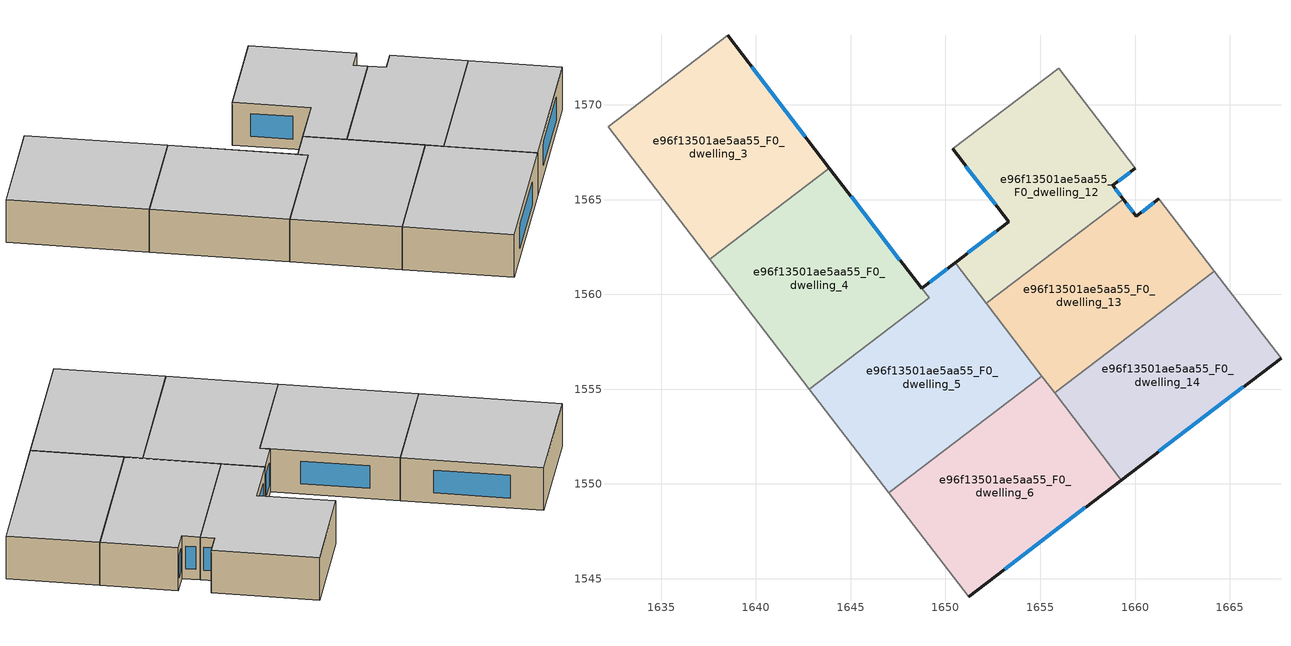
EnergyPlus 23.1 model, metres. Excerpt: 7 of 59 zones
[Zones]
e96f13501ae5aa55_F0_dwelling_12
 floor ground (EU_floor_Construction): 1655.97,1571.93 1660.02,1566.65 1658.83,1565.75 1659.37,1565.03 1652.16,1559.53 1650.52,1561.68 1653.34,1563.84 1650.39,1567.67 z0
 wall outside (EU_wall_Construction): 1650.39,1567.67 1653.34,1563.84 1650.52,1561.68 / 1659.37,1565.03 1658.83,1565.75 1660.02,1566.65 z0:3
 wall to e96f13501ae5aa55_F0_dwelling_13 (EU_wall_Construction): 1652.16,1559.53 1659.37,1565.03 z0:3
 wall to e96f13501ae5aa55_F0_dwelling_11 (EU_wall_Construction): 1655.97,1571.93 1650.39,1567.67 z0:3
 wall adiabatic (EU_wall_Construction): 1660.02,1566.65 1655.97,1571.93 z0:3
 wall to e96f13501ae5aa55_F0_dwelling_5 (EU_wall_Construction): 1650.52,1561.68 1652.16,1559.53 z0:3
 window (EU_Window_Construction): 1652.67,1563.33 1651.18,1562.19 / 1651.08,1566.77 1652.64,1564.74 / 1659.1,1565.96 1659.74,1566.44 / 1659.24,1565.2 1658.95,1565.58 z0.7:2.3
 ceiling to e96f13501ae5aa55_F1_dwelling_12 (EU_floor_Construction): 1659.37,1565.03 1658.83,1565.75 1660.02,1566.65 1655.97,1571.93 1650.39,1567.67 1653.34,1563.84 1650.52,1561.68 1652.16,1559.53 z3
e96f13501ae5aa55_F0_dwelling_13
 floor ground (EU_floor_Construction): 1661.26,1565.04 1664.19,1561.22 1655.77,1554.8 1652.16,1559.53 1659.37,1565.03 1660.07,1564.13 z0
 wall outside (EU_wall_Construction): 1661.26,1565.04 1660.07,1564.13 1659.37,1565.03 z0:3
 wall to e96f13501ae5aa55_F0_dwelling_14 (EU_wall_Construction): 1655.77,1554.8 1664.19,1561.22 z0:3
 wall adiabatic (EU_wall_Construction): 1664.19,1561.22 1661.26,1565.04 z0:3
 wall to e96f13501ae5aa55_F0_dwelling_6 (EU_wall_Construction): 1655.09,1555.69 1655.77,1554.8 z0:3
 wall to e96f13501ae5aa55_F0_dwelling_5 (EU_wall_Construction): 1652.16,1559.53 1655.09,1555.69 z0:3
 window (EU_Window_Construction): 1659.9,1564.34 1659.54,1564.82 / 1660.98,1564.83 1660.34,1564.34 z0.7:2.3
 ceiling to e96f13501ae5aa55_F1_dwelling_13 (EU_floor_Construction): 1664.19,1561.22 1661.26,1565.04 1660.07,1564.13 1659.37,1565.03 1652.16,1559.53 1655.77,1554.8 z3
e96f13501ae5aa55_F0_dwelling_14
 floor ground (EU_floor_Construction): 1664.19,1561.22 1667.7,1556.64 1659.27,1550.21 1655.77,1554.8 z0
 wall outside (EU_wall_Construction): 1659.27,1550.21 1667.7,1556.64 z0:3
 wall adiabatic (EU_wall_Construction): 1667.7,1556.64 1664.19,1561.22 z0:3
 wall to e96f13501ae5aa55_F0_dwelling_6 (EU_wall_Construction): 1655.77,1554.8 1659.27,1550.21 z0:3
 window (EU_Window_Construction): 1661.25,1551.72 1665.72,1555.13 z0.7:2.3
 ceiling to e96f13501ae5aa55_F1_dwelling_14 (EU_floor_Construction): 1667.7,1556.64 1664.19,1561.22 1655.77,1554.8 1659.27,1550.21 z3
e96f13501ae5aa55_F0_dwelling_3
 floor ground (EU_floor_Construction): 1638.51,1573.66 1643.88,1566.67 1637.57,1561.86 1632.2,1568.85 z0
 wall outside (EU_wall_Construction): 1643.88,1566.67 1638.51,1573.66 z0:3
 wall to e96f13501ae5aa55_F0_dwelling_2 (EU_wall_Construction): 1638.51,1573.66 1632.2,1568.85 z0:3
 wall to e96f13501ae5aa55_F0_dwelling_4 (EU_wall_Construction): 1637.57,1561.86 1643.88,1566.67 z0:3
 wall adiabatic (EU_wall_Construction): 1632.2,1568.85 1637.57,1561.86 z0:3
 window (EU_Window_Construction): 1642.62,1568.31 1639.77,1572.02 z0.7:2.3
 ceiling to e96f13501ae5aa55_F1_dwelling_3 (EU_floor_Construction): 1643.88,1566.67 1638.51,1573.66 1632.2,1568.85 1637.57,1561.86 z3
e96f13501ae5aa55_F0_dwelling_4
 floor ground (EU_floor_Construction): 1643.88,1566.67 1649.13,1559.82 1642.82,1555.01 1637.57,1561.86 z0
 wall outside (EU_wall_Construction): 1648.74,1560.33 1643.88,1566.67 z0:3
 wall adiabatic (EU_wall_Construction): 1637.57,1561.86 1642.82,1555.01 z0:3
 wall to e96f13501ae5aa55_F0_dwelling_5 (EU_wall_Construction): 1642.82,1555.01 1649.13,1559.82 1648.74,1560.33 z0:3
 window (EU_Window_Construction): 1647.6,1561.82 1645.02,1565.18 z0.7:2.3
 ceiling to e96f13501ae5aa55_F1_dwelling_4 (EU_floor_Construction): 1649.13,1559.82 1643.88,1566.67 1637.57,1561.86 1642.82,1555.01 z3
e96f13501ae5aa55_F0_dwelling_5
 floor ground (EU_floor_Construction): 1650.52,1561.68 1655.09,1555.69 1647.02,1549.54 1642.82,1555.01 1649.13,1559.82 1648.74,1560.33 z0
 wall outside (EU_wall_Construction): 1650.52,1561.68 1648.74,1560.33 z0:3
 wall to e96f13501ae5aa55_F0_dwelling_6 (EU_wall_Construction): 1647.02,1549.54 1655.09,1555.69 z0:3
 wall adiabatic (EU_wall_Construction): 1642.82,1555.01 1647.02,1549.54 z0:3
 window (EU_Window_Construction): 1650.1,1561.36 1649.16,1560.64 z0.7:2.3
 ceiling to e96f13501ae5aa55_F1_dwelling_5 (EU_floor_Construction): 1655.09,1555.69 1650.52,1561.68 1648.74,1560.33 1649.13,1559.82 1642.82,1555.01 1647.02,1549.54 z3
e96f13501ae5aa55_F0_dwelling_6
 floor ground (EU_floor_Construction): 1655.09,1555.69 1659.27,1550.21 1651.22,1544.06 1647.02,1549.54 z0
 wall outside (EU_wall_Construction): 1651.22,1544.06 1659.27,1550.21 z0:3
 wall adiabatic (EU_wall_Construction): 1647.02,1549.54 1651.22,1544.06 z0:3
 window (EU_Window_Construction): 1653.11,1545.5 1657.38,1548.76 z0.7:2.3
 ceiling to e96f13501ae5aa55_F1_dwelling_6 (EU_floor_Construction): 1659.27,1550.21 1655.09,1555.69 1647.02,1549.54 1651.22,1544.06 z3
[Building]
EU S2 Campaign: North Axis=0; Terrain=City; Solar Distribution=FullExterior
[Site:Location]
Budapest.Ferenc.Liszt.Intl.AP: Latitude=47.437; Longitude=19.256; Time Zone=1; Elevation=185
[SizingPeriod:WeatherFileDays]
AnnualSizingPeriod: Begin Month=1; Begin Day of Month=1; End Month=12; End Day of Month=31; Day of Week for Start Day=Monday; Use Weather File Daylight Saving Period=No; Use Weather File Rain and Snow Indicators=No
[MATERIAL]
EU_InternalMass_Material: Roughness=MediumRough; Thickness=0.1; Conductivity=1; Density=1800; Specific Heat=900; Thermal Absorptance=0.9; Solar Absorptance=0.7; Visible Absorptance=0.7
[MATERIAL:NOMASS] Roughness=MediumRough; Thermal Absorptance=0.9; Solar Absorptance=0.7; Visible Absorptance=0.7
Name | Thermal Resistance
EU_wall_NoMass | 0.832559
EU_floor_NoMass | 0.872794
[WINDOWMATERIAL:SIMPLEGLAZINGSYSTEM]
EU_Window_SimpleGlazing: UFactor=2.79869; Solar Heat Gain Coefficient=0.75; Visible Transmittance=0.75
[CONSTRUCTION]
EU_wall_Construction: EU_wall_NoMass
EU_floor_Construction: EU_floor_NoMass
EU_Window_Construction: EU_Window_SimpleGlazing
EU_InternalMass_Construction: EU_InternalMass_Material
[ZONE] Type=1; Multiplier=1; Ceiling Height=autocalculate; Floor Area=autocalculate; Part of Total Floor Area=Yes
Name | Volume
e96f13501ae5aa55_F0_dwelling_12; e96f13501ae5aa55_F0_dwelling_14 | 183.659
e96f13501ae5aa55_F0_dwelling_13 | 183.65
e96f13501ae5aa55_F0_dwelling_3 | 209.907
e96f13501ae5aa55_F0_dwelling_4 | 205.573
e96f13501ae5aa55_F0_dwelling_5 | 214.181
e96f13501ae5aa55_F0_dwelling_6 | 209.91
[INTERNALMASS] Construction=EU_InternalMass_Construction
Name | Zone or ZoneList | Surface Area
e96f13501ae5aa55_F0_dwelling_3_EU_InternalMass | e96f13501ae5aa55_F0_dwelling_3 | 69.969
e96f13501ae5aa55_F0_dwelling_4_EU_InternalMass | e96f13501ae5aa55_F0_dwelling_4 | 68.5241
e96f13501ae5aa55_F0_dwelling_5_EU_InternalMass | e96f13501ae5aa55_F0_dwelling_5 | 71.3945
e96f13501ae5aa55_F0_dwelling_6_EU_InternalMass | e96f13501ae5aa55_F0_dwelling_6 | 69.97
e96f13501ae5aa55_F0_dwelling_12_EU_InternalMass | e96f13501ae5aa55_F0_dwelling_12 | 61.2196
e96f13501ae5aa55_F0_dwelling_13_EU_InternalMass | e96f13501ae5aa55_F0_dwelling_13 | 61.2164
e96f13501ae5aa55_F0_dwelling_14_EU_InternalMass | e96f13501ae5aa55_F0_dwelling_14 | 61.2197
[OTHEREQUIPMENT] Fuel Type=Electricity; Design Level Calculation Method=Watts/Area; Power per Zone Floor Area=1; Fraction Latent=0; Fraction Radiant=0; Fraction Lost=0; Carbon Dioxide Generation Rate=0; EndUse Subcategory=EU_Step8_InternalGains
Name | Zone or ZoneList or Space or SpaceList | Schedule
EU_Step8_InternalGain_e96f13501ae5aa55_F0_dwelling_3_f000 | e96f13501ae5aa55_F0_dwelling_3 | EU_Step8_GainSchedule_e96f13501ae5aa55_F0_dwelling_3_f000
EU_Step8_InternalGain_e96f13501ae5aa55_F0_dwelling_4_f000 | e96f13501ae5aa55_F0_dwelling_4 | EU_Step8_GainSchedule_e96f13501ae5aa55_F0_dwelling_4_f000
EU_Step8_InternalGain_e96f13501ae5aa55_F0_dwelling_5_f000 | e96f13501ae5aa55_F0_dwelling_5 | EU_Step8_GainSchedule_e96f13501ae5aa55_F0_dwelling_5_f000
EU_Step8_InternalGain_e96f13501ae5aa55_F0_dwelling_6_f000 | e96f13501ae5aa55_F0_dwelling_6 | EU_Step8_GainSchedule_e96f13501ae5aa55_F0_dwelling_6_f000
EU_Step8_InternalGain_e96f13501ae5aa55_F0_dwelling_12_f000 | e96f13501ae5aa55_F0_dwelling_12 | EU_Step8_GainSchedule_e96f13501ae5aa55_F0_dwelling_12_f000
EU_Step8_InternalGain_e96f13501ae5aa55_F0_dwelling_13_f000 | e96f13501ae5aa55_F0_dwelling_13 | EU_Step8_GainSchedule_e96f13501ae5aa55_F0_dwelling_13_f000
EU_Step8_InternalGain_e96f13501ae5aa55_F0_dwelling_14_f000 | e96f13501ae5aa55_F0_dwelling_14 | EU_Step8_GainSchedule_e96f13501ae5aa55_F0_dwelling_14_f000
[ZONEVENTILATION:DESIGNFLOWRATE] Schedule=EU_AlwaysOn; Design Flow Rate Calculation Method=AirChanges/Hour; Air Changes per Hour=0.475469; Ventilation Type=Natural; Fan Pressure Rise=0; Fan Total Efficiency=1; Constant Term Coefficient=1; Temperature Term Coefficient=0; Velocity Term Coefficient=0; Velocity Squared Term Coefficient=0; Minimum Indoor Temperature=-100; Maximum Indoor Temperature=100; Delta Temperature=-100; Minimum Outdoor Temperature=-100; Maximum Outdoor Temperature=100; Maximum Wind Speed=40
Name | Zone or ZoneList or Space or SpaceList
EU_ConstantAir_e96f13501ae5aa55_F0_dwelling_3 | e96f13501ae5aa55_F0_dwelling_3
EU_ConstantAir_e96f13501ae5aa55_F0_dwelling_4 | e96f13501ae5aa55_F0_dwelling_4
EU_ConstantAir_e96f13501ae5aa55_F0_dwelling_5 | e96f13501ae5aa55_F0_dwelling_5
EU_ConstantAir_e96f13501ae5aa55_F0_dwelling_6 | e96f13501ae5aa55_F0_dwelling_6
EU_ConstantAir_e96f13501ae5aa55_F0_dwelling_12 | e96f13501ae5aa55_F0_dwelling_12
EU_ConstantAir_e96f13501ae5aa55_F0_dwelling_13 | e96f13501ae5aa55_F0_dwelling_13
EU_ConstantAir_e96f13501ae5aa55_F0_dwelling_14 | e96f13501ae5aa55_F0_dwelling_14
[HVACTEMPLATE:THERMOSTAT] Constant Heating Setpoint=20; Constant Cooling Setpoint=50
EU_HeatOnly_e96f13501ae5aa55_F0_dwelling_0; EU_HeatOnly_e96f13501ae5aa55_F0_dwelling_1; EU_HeatOnly_e96f13501ae5aa55_F0_dwelling_2; EU_HeatOnly_e96f13501ae5aa55_F0_dwelling_3; EU_HeatOnly_e96f13501ae5aa55_F0_dwelling_4; EU_HeatOnly_e96f13501ae5aa55_F0_dwelling_5; EU_HeatOnly_e96f13501ae5aa55_F0_dwelling_6; EU_HeatOnly_e96f13501ae5aa55_F0_dwelling_7; EU_HeatOnly_e96f13501ae5aa55_F0_dwelling_8; EU_HeatOnly_e96f13501ae5aa55_F0_dwelling_9; EU_HeatOnly_e96f13501ae5aa55_F0_dwelling_10; EU_HeatOnly_e96f13501ae5aa55_F0_dwelling_11; EU_HeatOnly_e96f13501ae5aa55_F0_dwelling_12; EU_HeatOnly_e96f13501ae5aa55_F0_dwelling_13; EU_HeatOnly_e96f13501ae5aa55_F0_dwelling_14; EU_HeatOnly_e96f13501ae5aa55_F1_dwelling_0; EU_HeatOnly_e96f13501ae5aa55_F1_dwelling_1; EU_HeatOnly_e96f13501ae5aa55_F1_dwelling_2; EU_HeatOnly_e96f13501ae5aa55_F1_dwelling_3; EU_HeatOnly_e96f13501ae5aa55_F1_dwelling_4; EU_HeatOnly_e96f13501ae5aa55_F1_dwelling_5; EU_HeatOnly_e96f13501ae5aa55_F1_dwelling_6; EU_HeatOnly_e96f13501ae5aa55_F1_dwelling_7; EU_HeatOnly_e96f13501ae5aa55_F1_dwelling_8; EU_HeatOnly_e96f13501ae5aa55_F1_dwelling_9; EU_HeatOnly_e96f13501ae5aa55_F1_dwelling_10; EU_HeatOnly_e96f13501ae5aa55_F1_dwelling_11; EU_HeatOnly_e96f13501ae5aa55_F1_dwelling_12; EU_HeatOnly_e96f13501ae5aa55_F1_dwelling_13; EU_HeatOnly_e96f13501ae5aa55_F1_dwelling_14; EU_HeatOnly_e96f13501ae5aa55_F2_dwelling_0; EU_HeatOnly_e96f13501ae5aa55_F2_dwelling_1; EU_HeatOnly_e96f13501ae5aa55_F2_dwelling_2; EU_HeatOnly_e96f13501ae5aa55_F2_dwelling_3; EU_HeatOnly_e96f13501ae5aa55_F2_dwelling_4; EU_HeatOnly_e96f13501ae5aa55_F2_dwelling_5; EU_HeatOnly_e96f13501ae5aa55_F2_dwelling_6; EU_HeatOnly_e96f13501ae5aa55_F2_dwelling_7; EU_HeatOnly_e96f13501ae5aa55_F2_dwelling_8; EU_HeatOnly_e96f13501ae5aa55_F2_dwelling_9; EU_HeatOnly_e96f13501ae5aa55_F2_dwelling_10; EU_HeatOnly_e96f13501ae5aa55_F2_dwelling_11; EU_HeatOnly_e96f13501ae5aa55_F2_dwelling_12; EU_HeatOnly_e96f13501ae5aa55_F2_dwelling_13; EU_HeatOnly_e96f13501ae5aa55_F2_dwelling_14; EU_HeatOnly_e96f13501ae5aa55_F3_dwelling_0; EU_HeatOnly_e96f13501ae5aa55_F3_dwelling_1; EU_HeatOnly_e96f13501ae5aa55_F3_dwelling_2; EU_HeatOnly_e96f13501ae5aa55_F3_dwelling_3; EU_HeatOnly_e96f13501ae5aa55_F3_dwelling_4; EU_HeatOnly_e96f13501ae5aa55_F3_dwelling_5; EU_HeatOnly_e96f13501ae5aa55_F3_dwelling_6; EU_HeatOnly_e96f13501ae5aa55_F3_dwelling_7; EU_HeatOnly_e96f13501ae5aa55_F3_dwelling_8; EU_HeatOnly_e96f13501ae5aa55_F3_dwelling_9; EU_HeatOnly_e96f13501ae5aa55_F3_dwelling_10; EU_HeatOnly_e96f13501ae5aa55_F3_dwelling_11; EU_HeatOnly_e96f13501ae5aa55_F3_dwelling_12; EU_HeatOnly_e96f13501ae5aa55_F3_dwelling_13
[HVACTEMPLATE:ZONE:IDEALLOADSAIRSYSTEM] System Availability Schedule=EU_AlwaysOn; Maximum Heating Supply Air Temperature=50; Minimum Cooling Supply Air Temperature=13; Maximum Heating Supply Air Humidity Ratio=0.0156; Minimum Cooling Supply Air Humidity Ratio=0.0077; Heating Limit=NoLimit; Cooling Limit=NoLimit; Heating Availability Schedule=EU_AlwaysOn; Cooling Availability Schedule=EU_CoolingOff; Dehumidification Control Type=ConstantSensibleHeatRatio; Cooling Sensible Heat Ratio=0.7; Dehumidification Setpoint=60; Humidification Control Type=None; Humidification Setpoint=30; Outdoor Air Method=None; Outdoor Air Flow Rate per Person=0.00944; Outdoor Air Flow Rate per Zone Floor Area=0; Outdoor Air Flow Rate per Zone=0; Demand Controlled Ventilation Type=None; Outdoor Air Economizer Type=NoEconomizer; Heat Recovery Type=None; Sensible Heat Recovery Effectiveness=0.7; Latent Heat Recovery Effectiveness=0.65
Name | Template Thermostat
e96f13501ae5aa55_F0_dwelling_3 | EU_HeatOnly_e96f13501ae5aa55_F0_dwelling_3
e96f13501ae5aa55_F0_dwelling_4 | EU_HeatOnly_e96f13501ae5aa55_F0_dwelling_4
e96f13501ae5aa55_F0_dwelling_5 | EU_HeatOnly_e96f13501ae5aa55_F0_dwelling_5
e96f13501ae5aa55_F0_dwelling_6 | EU_HeatOnly_e96f13501ae5aa55_F0_dwelling_6
e96f13501ae5aa55_F0_dwelling_12 | EU_HeatOnly_e96f13501ae5aa55_F0_dwelling_12
e96f13501ae5aa55_F0_dwelling_13 | EU_HeatOnly_e96f13501ae5aa55_F0_dwelling_13
e96f13501ae5aa55_F0_dwelling_14 | EU_HeatOnly_e96f13501ae5aa55_F0_dwelling_14
[SIZING:ZONE] Zone Cooling Design Supply Air Temperature Input Method=SupplyAirTemperature; Zone Cooling Design Supply Air Temperature=13; Zone Heating Design Supply Air Temperature Input Method=SupplyAirTemperature; Zone Heating Design Supply Air Temperature=50; Zone Cooling Design Supply Air Humidity Ratio=0.008; Zone Heating Design Supply Air Humidity Ratio=0.008; Cooling Design Air Flow Method=DesignDay; Cooling Design Air Flow Rate=0; Cooling Minimum Air Flow per Zone Floor Area=0.000762; Cooling Minimum Air Flow=0; Cooling Minimum Air Flow Fraction=0.2; Heating Design Air Flow Method=DesignDay; Heating Design Air Flow Rate=0; Heating Maximum Air Flow per Zone Floor Area=0.002032; Heating Maximum Air Flow=0.141576; Heating Maximum Air Flow Fraction=0.3; Account for Dedicated Outdoor Air System=No; Dedicated Outdoor Air System Control Strategy=NeutralSupplyAir; Dedicated Outdoor Air Low Setpoint Temperature for Design=autosize; Dedicated Outdoor Air High Setpoint Temperature for Design=autosize; Zone Load Sizing Method=Sensible Load Only No Latent Load; Zone Latent Cooling Design Supply Air Humidity Ratio Input Method=HumidityRatioDifference; Zone Cooling Design Supply Air Humidity Ratio Difference=0.005; Zone Latent Heating Design Supply Air Humidity Ratio Input Method=HumidityRatioDifference; Zone Humidification Design Supply Air Humidity Ratio Difference=0.005
e96f13501ae5aa55_F0_dwelling_3; e96f13501ae5aa55_F0_dwelling_4; e96f13501ae5aa55_F0_dwelling_5; e96f13501ae5aa55_F0_dwelling_6; e96f13501ae5aa55_F0_dwelling_12; e96f13501ae5aa55_F0_dwelling_13; e96f13501ae5aa55_F0_dwelling_14
[SCHEDULE:CONSTANT]
Name | Hourly Value
EU_AlwaysOn | 1
EU_CoolingOff | 0
[SCHEDULE:FILE] Column Number=1; Rows to Skip at Top=0; Number of Hours of Data=8760; Column Separator=Comma; Interpolate to Timestep=No; Minutes per Item=60; Adjust Schedule for Daylight Savings=Yes
Name | File
EU_Step8_GainSchedule_e96f13501ae5aa55_F0_dwelling_3_f000 | ../../schedules/e96f13501ae5aa55/e96f13501ae5aa55_F0_dwelling_3_f000_gain.csv
EU_Step8_GainSchedule_e96f13501ae5aa55_F0_dwelling_4_f000 | ../../schedules/e96f13501ae5aa55/e96f13501ae5aa55_F0_dwelling_4_f000_gain.csv
EU_Step8_GainSchedule_e96f13501ae5aa55_F0_dwelling_5_f000 | ../../schedules/e96f13501ae5aa55/e96f13501ae5aa55_F0_dwelling_5_f000_gain.csv
EU_Step8_GainSchedule_e96f13501ae5aa55_F0_dwelling_6_f000 | ../../schedules/e96f13501ae5aa55/e96f13501ae5aa55_F0_dwelling_6_f000_gain.csv
EU_Step8_GainSchedule_e96f13501ae5aa55_F0_dwelling_12_f000 | ../../schedules/e96f13501ae5aa55/e96f13501ae5aa55_F0_dwelling_12_f000_gain.csv
EU_Step8_GainSchedule_e96f13501ae5aa55_F0_dwelling_13_f000 | ../../schedules/e96f13501ae5aa55/e96f13501ae5aa55_F0_dwelling_13_f000_gain.csv
EU_Step8_GainSchedule_e96f13501ae5aa55_F0_dwelling_14_f000 | ../../schedules/e96f13501ae5aa55/e96f13501ae5aa55_F0_dwelling_14_f000_gain.csv
